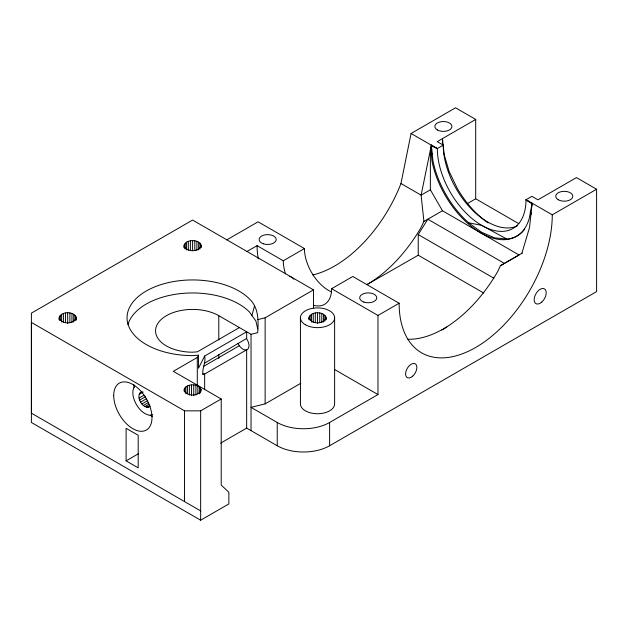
<?xml version="1.0" encoding="UTF-8"?>
<svg xmlns="http://www.w3.org/2000/svg" width="628" height="628" viewBox="0 0 628 628"><rect width="100%" height="100%" fill="white"/><g stroke="black" fill="none" stroke-linecap="round" stroke-linejoin="round"><path stroke-width="0.94" d="M59.118 319.731C58.066 310.365 77.275 310.365 76.216 319.731M59.409 320.406L59.409 316.504M60.264 320.194L60.264 315.311M61.623 322.093L61.623 314.29M63.397 322.29L63.397 313.505M65.453 322.768L65.453 313.011M67.667 323.577L67.667 312.846M69.881 322.768L69.881 313.011M71.945 322.29L71.945 313.505M73.712 322.093L73.712 314.29M75.07 320.194L75.07 315.311M75.925 320.406L75.925 316.504M126.102 460.874L126.102 428.296L138.191 435.275L138.191 467.852L126.102 460.874L138.717 453.589M184.13 391.197C183.792 382.68 201.455 382.695 201.078 391.228M184.538 501.591L184.538 410.845L31.4 322.431L31.4 413.177L200.654 510.894L200.654 520.204L228.867 503.915L228.867 492.281L221.213 485.067L221.213 398.984L173.304 371.321L197.286 357.473L198.464 355.173L192.6 355.621A65.54 37.837 0 0 1 135.836 298.857A65.54 37.837 0 0 1 249.355 298.857C258.815 307.681 258.469 320.798 257.723 332.644L251.035 334.3L218.795 315.688A37.044 21.391 0 0 0 158.374 322.627A37.044 21.391 0 0 0 192.6 352.198L197.388 351.829L239.394 327.581M184.711 391.903L184.711 388.002M185.833 393.717L185.833 386.887M187.419 393.787L187.419 385.977M189.358 395.098L189.358 385.341M191.516 395.742L191.516 385.011M193.746 395.75L193.746 385.019M195.897 395.114L195.897 385.356M197.286 385.788L197.286 357.473M197.828 393.811L197.828 386M198.464 355.173L198.464 368.204L204.657 356.029L246.663 331.772L246.663 338.885L247.244 339.74A8.549 4.938 60 0 1 247.244 349.615L245.995 350A8.549 4.938 60 0 1 239.951 346.507L238.695 344.678A8.549 4.938 60 0 1 238.02 343.351M199.398 393.748L199.398 386.919M200.505 392.916L200.505 388.033M200.654 510.894L200.662 410.845L221.213 398.984M204.657 389.705L204.657 374.045L246.663 349.796L246.663 428.1L277.231 445.747A37.044 21.391 0 0 0 329.614 445.747L596.6 291.604L596.6 189.232L576.449 177.598L537.961 199.822L531.916 196.328L525.989 199.751A62.69 36.196 60 0 1 481.66 225.342L468.629 222.814A71.239 41.134 60 0 1 433.006 161.121L431.373 145.021L437.331 148.561A62.69 36.196 60 0 0 481.66 225.342L506.851 239.072A71.239 41.134 60 0 0 524.733 229.189M251.035 334.3L251.035 430.627M313.71 305.318A34.195 19.743 60 0 0 331.631 288.699L377.978 315.452L377.978 394.565L329.614 422.479A37.044 21.391 0 0 1 277.231 422.479L251.035 407.36L265.134 403.867L265.134 317.784L313.498 289.861L313.498 308.481M184.13 389.242C184.75 396.896 200.387 396.904 201.078 389.281M531.406 208.59L532.002 203.755L525.989 199.751L532.12 203.189L529.514 227.579L521.86 253.32M407.933 339.253A108.283 62.517 -60 0 0 497.604 271.681L500.492 265.66L519.026 254.96L442.457 210.757L430.368 189.813L430.368 154.441L431.365 145.649L437.331 148.561L443.258 145.139A62.69 36.196 60 0 0 469.563 207.091A62.69 36.196 60 0 0 517.26 225.892M141.92 391.833C134.054 395.145 143.372 411.285 150.178 406.128M532.002 203.755L529.396 217.838A71.239 41.134 60 0 1 480.742 232.855A71.239 41.134 60 0 1 432.08 161.655L431.373 155.022L431.365 145.649M312.822 274.946A108.283 62.517 -60 0 0 400.962 183.525L411.065 133.481L455.551 107.796L475.702 119.43L475.702 198.778L518.877 223.709M431.373 145.021L421.113 195.151L423.924 221.449L421.035 227.469A108.283 62.517 -60 0 1 366.893 284.625L418.232 255.219L483.811 293.08M76.216 317.776C74.214 324.543 61.128 324.543 59.118 317.776M184.051 247.605C182.991 238.24 202.2 238.24 201.148 247.605M201.148 245.65C199.147 252.417 186.053 252.417 184.051 245.65M308.976 319.731C307.924 310.365 327.125 310.365 326.073 319.731M326.073 317.784C324.072 324.543 310.978 324.543 308.976 317.784M257.731 329.025L255.902 321.018L251.906 315.429L254.513 306.04M204.657 356.029C206.117 362.223 202.153 367.82 202.868 373.911L203.37 374.61L204.657 374.045L202.53 374.107M432.166 153.279L431.373 155.022L430.368 154.441M418.232 255.219L418.232 234.558L427.825 219.203L504.331 263.368M441.782 330.038L446.822 327.125M226.739 239.904L258.084 221.802L304.431 248.562A34.195 19.743 60 0 0 331.317 291.832M246.898 251.53L257.08 245.65L283.275 260.777A34.195 19.743 60 0 0 285.536 273.894M475.702 119.43L437.214 141.653L443.258 145.139M283.275 260.777L304.431 248.562M430.368 189.813L421.113 195.151L400.962 183.525M423.924 221.449L442.457 210.757M467.389 203.574L475.702 198.778M139.706 393.104L142.124 391.707M139.102 394.439L143.129 392.115M139.102 398.058L143.938 395.263M331.631 288.699L352.787 276.485L399.133 303.238A108.283 62.517 -60 0 0 475.702 347.449A108.283 62.517 -60 0 0 552.271 214.823L596.6 189.232M139.706 400.083L145.351 396.825M204.657 363.141L246.443 338.571M140.664 402.085L146.308 398.827M203.276 366.556L239.394 345.698M141.92 403.922L147.556 400.664M143.372 405.46L148.208 402.666M144.942 406.599L148.969 404.275M146.505 407.266L149.731 405.405M147.965 407.407L149.574 406.481M480.742 232.855L481.66 232.321L494.699 237.871L506.851 239.072M377.978 315.452L399.133 303.238M500.492 265.66L522.245 253.1M265.134 403.867L300.773 383.292M220.616 443.14L246.663 428.1M257.723 319.613L265.134 317.784M184.538 410.845L200.662 410.845M431.334 145.437L437.331 148.561M532.12 203.189L552.271 214.823M411.065 133.481L431.216 145.115M530.103 212.029L531.115 212.609L531.115 214.525M418.232 234.558L493.898 278.243M313.498 289.861L192.6 220.059L31.4 313.129L31.4 422.479L200.654 520.204M334.708 369.578L377.978 394.565M525.989 199.751L532.034 203.582M468.629 222.814L481.66 232.321M251.906 315.429L249.355 311.888A65.54 37.837 0 0 0 180.966 293.566A65.54 37.837 0 0 0 127.963 324.527M442.457 144.503L442.457 138.623L444.169 154.669L449.201 171.609L457.208 188.274A71.239 41.134 60 0 0 488.192 222.956M334.622 317.784L334.622 403.867A17.097 9.867 0 0 1 317.525 413.742A17.097 9.867 0 0 1 300.427 403.867L300.427 317.784M329.614 422.479L329.614 445.747M325.783 316.504L325.783 319.424M324.927 315.311L324.927 321.151M323.569 314.29L323.569 322.078M321.803 313.505L321.803 322.266M319.738 313.011L319.738 322.745M317.525 312.846L317.525 323.553M315.311 313.011L315.311 322.745M313.254 313.505L313.254 322.266M311.48 314.29L311.48 322.078M310.122 315.311L310.122 320.178M309.266 316.504L309.266 319.424M277.231 422.479L277.231 445.747M218.795 315.688L218.795 340.007M218.795 354.608L218.795 358.494M200.858 244.378L200.858 247.306M200.002 243.185L200.002 249.041M198.644 242.165L198.644 249.968M196.87 241.38L196.87 250.164M194.813 240.885L194.813 250.643M192.6 240.72L192.6 250.478M190.386 240.885L190.386 250.643M188.322 241.38L188.322 250.164M186.555 242.165L186.555 249.968M185.197 243.185L185.197 249.041M184.342 244.378L184.342 248.28M289.767 276.399A8.549 4.938 60 0 1 293.888 279.193M258.249 258.791A71.239 41.134 60 0 1 257.08 245.65M152.714 414.802A17.097 9.867 60 0 1 148.067 414.912L144.942 413.577A17.097 9.867 60 0 1 134.471 386.597M152.29 416.647A27.075 15.629 60 0 1 150.147 415.171M134.07 387.335A27.075 15.629 60 0 1 133.874 384.744M305.436 324.762A17.097 9.867 0 0 0 334.041 320.335A17.097 9.867 0 0 0 313.097 308.246A17.097 9.867 0 0 0 305.436 324.762M113.707 395.546A27.075 15.629 60 0 0 142.423 431.263A27.075 15.629 60 0 0 142.423 392.979A27.075 15.629 60 0 0 113.707 395.546M363.942 302.092A8.549 4.938 0 0 0 376.769 297.821A8.549 4.938 0 0 0 363.942 293.543A8.549 4.938 0 0 0 363.942 302.092M412.682 376.164A7.976 4.608 -60 0 0 415.21 363.8A7.976 4.608 -60 0 0 405.774 372.176A7.976 4.608 -60 0 0 412.682 376.164M558.237 199.751A8.549 4.938 0 0 0 572.54 197.537A8.549 4.938 0 0 0 562.068 191.493A8.549 4.938 0 0 0 558.237 199.751M437.339 129.949A8.549 4.938 0 0 0 451.642 127.735A8.549 4.938 0 0 0 441.17 121.691A8.549 4.938 0 0 0 437.339 129.949M541.744 302.099A8.549 4.938 -60 0 0 544.452 288.856A8.549 4.938 -60 0 0 534.342 297.821A8.549 4.938 -60 0 0 541.744 302.099M263.383 243.821A8.549 4.938 0 0 0 276.202 239.543A8.549 4.938 0 0 0 263.383 235.272A8.549 4.938 0 0 0 263.383 243.821"/></g></svg>
